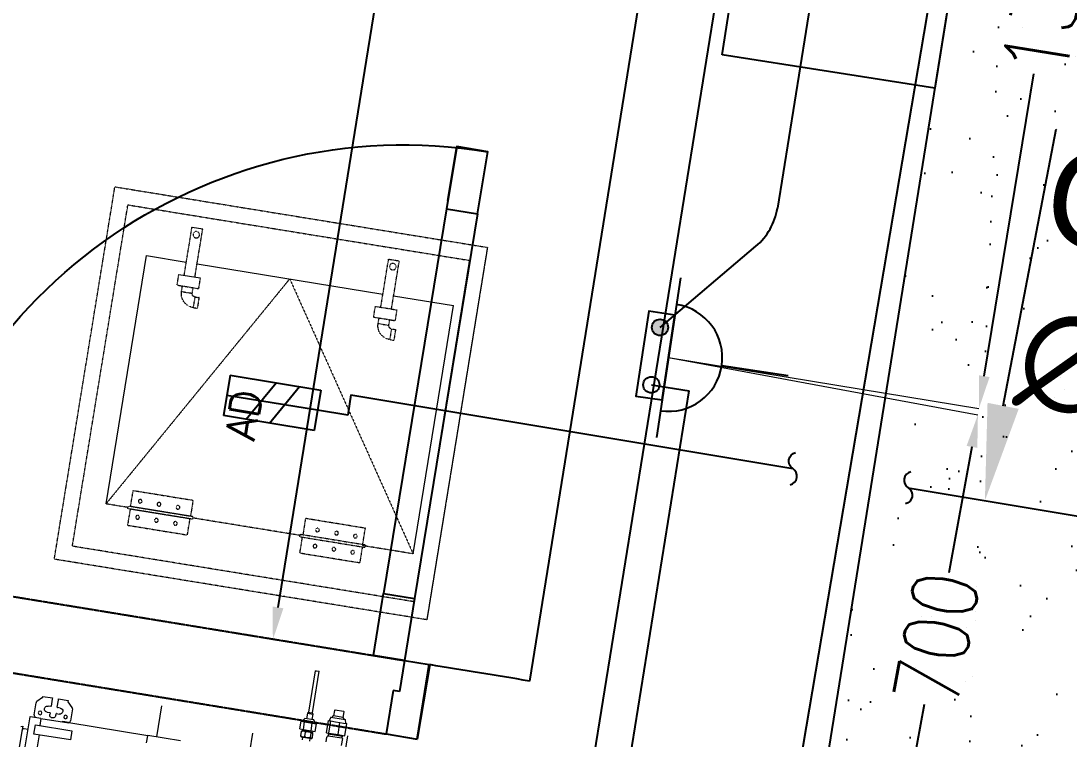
# Model space of a CAD drawing. Extents: x -678889171 to 586587, y -792238163 to 335485.
# Drawn here: x 43037 to 44703, y 44953 to 46095 of the extents above; entities that cross this region are included whole.
import ezdxf
from ezdxf import colors
from ezdxf.entities.mleader import LeaderData, LeaderLine
from ezdxf.math import Vec2, Vec3

# ---------------------------------------------------------------- set-up
doc = ezdxf.new("R2010")
doc.units = 0
doc.header["$MEASUREMENT"] = 0
doc.linetypes.add('HIDDEN', pattern=[0.375, 0.25, -0.125])
doc.linetypes.add('XR-Typ29 7th to11Th$0$XR-A-TYP-7-8-9-10$0$XR-A-TYP-2-3-4-6-7-8-9-10$0$HIDDEN', pattern=[0.375, 0.25, -0.125])
doc.layers.get('0').update_dxf_attribs({"color": 8})
doc.layers.get('Defpoints').update_dxf_attribs({"color": 252})
for name, color, linetype in [('1', 8, 'Continuous'), ('9TH-FURN$0$XR-A-TYP-7-8-9-10$0$XREF_2BR$0$I-FURN', 252, 'Continuous'), ('9TH-FURN$0$XR-A-TYP-7-8-9-10$0$XREF_2BR$0$I-FURN-FLOR', 252, 'Continuous'), ('9TH-FURN$0$XR-A-TYP-7-8-9-10$0$XREF_2BR$0$I-FURN-PATT', 252, 'Continuous'), ('E-CUT-LINE', 1, 'Continuous'), ('E-POW-BLOCK', 4, 'Continuous'), ('E-SWIT-AIR', 6, 'Continuous'), ('E-TEXT', 3, 'Continuous'), ('power ex -wire', 6, 'Continuous'), ('XR-A-9TH-FLOOR$0$A-WALL', 252, 'Continuous'), ('XR-Typ29 7th to11Th$0$A-WALL', 252, 'Continuous'), ('XR-Typ29 7th to11Th$0$XR-A-TYP-7-8-9-10$0$A-WALL', 252, 'Continuous'), ('XR-Typ29 7th to11Th$0$XR-A-TYP-7-8-9-10$0$XR-A-TYP-2-3-4-6-7-8-9-10$0$A-DOOR', 252, 'Continuous'), ('XR-Typ29 7th to11Th$0$XR-A-TYP-7-8-9-10$0$XR-A-TYP-2-3-4-6-7-8-9-10$0$A-FLOR-OVHD', 252, 'XR-Typ29 7th to11Th$0$XR-A-TYP-7-8-9-10$0$XR-A-TYP-2-3-4-6-7-8-9-10$0$HIDDEN')]:
    doc.layers.add(name, color=color, linetype=linetype)
for name, color, linetype, lineweight in [('14- SAD FLEX', 30, 'Continuous', 0), ('2-MH TEXT', 2, 'Continuous', 0), ('Air Outlets', 8, 'Continuous', 0), ('LATS_EQ_IDU', 7, 'Continuous', 0)]:
    doc.layers.add(name, color=color, linetype=linetype, lineweight=lineweight)
doc.styles.add('ROMANS', font='romans.shx')
doc.styles.get("Standard").update_dxf_attribs({"font": 'arial.ttf'})
doc.styles.add('Work$0$E-M.MODUL', font='romans.shx', dxfattribs={"width": 0.8})
doc.dimstyles.new('Work$0$S-DIM', dxfattribs={"dimscale": 500, "dimtxt": 0.2065, "dimasz": 0.104, "dimexe": 0, "dimexo": 0, "dimgap": 0, "dimtad": 0, "dimdec": 0, "dimzin": 0, "dimdsep": 46, "dimtxsty": 'Work$0$E-M.MODUL', "dimcen": 0.25, "dimclrd": 5, "dimclre": 5, "dimclrt": 1, "dimadec": 0, "dimazin": 0, "dimtfac": 1, "dimtdec": 0, "dimtofl": 0, "dimtmove": 0, "dimatfit": 3, "dimfxl": 1, "dimtolj": 1, "dimtzin": 0, "dimlwe": 13, "dimarcsym": 0})

# ---------------------------------------------------------------- blocks, each defined once
blk = doc.blocks.new('SO1')
at = {"layer": 'E-POW-BLOCK'}
h = blk.add_hatch(color=3, dxfattribs=at)
h.dxf.hatch_style = 1
edge = h.paths.add_edge_path()
edge.add_arc((-0.1064295025979398, -0.04814632734824666), 0.03025259035537483, 0, 360)
at = {"layer": 'E-POW-BLOCK', "color": 3}
for p, q in [((1.42e-14, 0.2000001000000597), (0, 0.4500002250000599)), ((-0.3000001499999971, 7.11e-14), (0.3000001499999971, 1.42e-14))]:
    blk.add_line(p, q, dxfattribs=at)
blk.add_lwpolyline([(0.1593095883453804, 4.265338082731773e-14), (-0.1593095883453804, 4.265338082731773e-14), (-0.1593095883453804, -0.09876317676643645), (0.1593095883453804, -0.09876317676643645)], close=True, dxfattribs=at)
for centre in [(-0.1064295025979398, -0.04814632734824666), (0.1096454942411166, -0.04814632734824666)]:
    blk.add_circle(centre, 0.03025259035537483, dxfattribs=at)
blk.add_arc((0, 1.42e-14), 0.2000001000000001, 0, 179.9999999999979, dxfattribs=at)
blk = doc.blocks.new('*U2788')
at = {"layer": '14- SAD FLEX', "color": 0, "linetype": 'HIDDEN', "ltscale": 0.1}
for p, q in [((0, 0), (0, 600.0841646477638)), ((0, 600.0841646477638), (600.0833275471232, 600.0841646477638)), ((600.0833275471232, 600.0841646477638), (600.0833275471232, 0)), ((25.00347202917328, 25.00350676415837), (25.00347202917328, 575.0806578837801)), ((25.00347202917328, 575.0806578837801), (575.0798555178917, 575.0806578837801)), ((575.0798555178917, 575.0806578837801), (575.0798555178917, 25.00350676415837)), ((100.0188423113432, 497.9218231859413), (100.0188423113432, 533.0120474935538)), ((100.0188423113432, 533.0120474935538), (500.0396741981094, 302.1586737747857)), ((97.98124891385669, 493.8466304255562), (72.03182511980413, 493.8466304255562)), ((72.03182511980413, 493.8466304255562), (72.03182511980413, 397.3981338289013)), ((97.98124881769763, 393.322941068458), (97.98124901007395, 497.9218231859413)), ((102.0564357088879, 497.9218231859413), (97.98124901007395, 497.9218231859413)), ((97.98124891385669, 397.3981338289013), (97.98124891385669, 493.8466308104835)), ((102.0564357088879, 393.322941068458), (102.0564357088879, 497.9218231859413)), ((102.0564357088879, 397.3981338289013), (102.0564356126124, 493.8466308104835)), ((102.0564356126124, 493.8466296558181), (128.0058595028822, 493.8466304255562)), ((128.0058595028822, 493.8466304255562), (128.0058595028822, 397.3981338289013)), ((452.7255636615446, 468.7580280478433), (461.6640898614423, 468.7580280478433)), ((452.7255636615446, 468.758027662916), (452.7255635653273, 451.4878382303432)), ((461.6640898614423, 477.3929597700044), (461.6640898614423, 442.9290411033871)), ((461.6640898614423, 477.3929597700044), (478.9342539886711, 477.3929597700044)), ((478.9342539886711, 468.7580280478433), (556.4645261222031, 468.7580280478433)), ((452.7255635653273, 451.4878382303432), (461.6640898614423, 451.4878393849212)), ((478.9342539886711, 451.4878393849212), (556.4645261222031, 451.4878397698485)), ((430.4547047051601, 446.4871369545435), (430.4547047051601, 439.8211787930195)), ((447.7248693133588, 446.4871369545435), (430.4547047051601, 446.4871369545435)), ((447.7248693133588, 439.8211787930195), (430.4547047051601, 439.8211787930195)), ((447.7248693133588, 446.4871369545435), (447.7248693133588, 439.8211787930195)), ((478.9342539886711, 442.9290411033871), (461.6640898614423, 442.9290411033871)), ((72.03182511980413, 397.3981338289013), (97.98124891385669, 397.3981338289013)), ((102.0564356260584, 393.322941068458), (97.98124881769763, 393.322941068458)), ((100.0188423113723, 220.3619035364391), (100.0188423113432, 393.322941068458)), ((128.0058595028822, 397.3981338289013), (102.0564358049887, 397.3981334439741)), ((500.0396741981094, 302.1586737747857), (99.9999999999709, 38.3633893840306)), ((97.98124881769763, 220.3619035369775), (97.98124901007395, 115.763021034596)), ((102.0564357088879, 220.3619035369775), (102.0564357088879, 115.763021034596)), ((72.03182511980413, 119.8382137950393), (72.03182511980413, 216.2867103916942)), ((72.03182511980413, 216.2867103916942), (97.98124891385669, 216.2867103916942)), ((128.0058595028822, 216.2867103916942), (102.0564358049887, 216.2867103916942)), ((128.0058595028822, 119.8382137950393), (128.0058595028822, 216.2867103916942)), ((452.6626988956414, 152.1025174213428), (461.5999838921416, 152.1025174213428)), ((452.6626988956414, 152.1025170364737), (452.6626987994241, 134.8347261266172)), ((461.5999838921416, 160.7362504821358), (461.5999838921416, 126.2771174738446)), ((461.5999838921416, 160.7362504821358), (478.8677498850448, 160.7362504821358)), ((478.8677498850448, 160.7362504821358), (478.8677498850448, 126.2771174738446)), ((478.8677498850448, 152.1025174213428), (556.387256168091, 152.1025174213428)), ((556.387256168091, 152.1025178062118), (556.3872560718737, 134.8347272810788)), ((452.6626987994241, 134.8347261266172), (461.5999838921416, 134.8347268962098)), ((478.8677498850448, 134.8347268962098), (556.387256168091, 134.8347272810788)), ((97.98124910640763, 119.8382134101994), (72.03182511980413, 119.8382137950393)), ((100.0049543550995, 38.3633893840306), (100.0000006955233, 119.8382133802515)), ((102.0564356126124, 119.8382137950393), (128.0058595028822, 119.8382137950393)), ((430.3949324698478, 129.834718863116), (430.3949324698478, 123.1696863363468)), ((447.6626989437209, 129.834718863116), (430.3949324698478, 129.834718863116)), ((447.6626989437209, 123.1696863363468), (430.3949324698478, 123.1696863363468)), ((447.6626989437209, 129.834718863116), (447.6626989437209, 123.1696863363468)), ((478.8677498850448, 126.2771174738446), (461.5999838921416, 126.2771174738446)), ((574.9999999518623, 25.00003477823338), (25.00000004805042, 25.00003477821883)), ((575.0798555178917, 25.00350676415837), (25.00347202917328, 25.00350676415837)), ((600, 0), (0, 0)), ((600.0833275471232, 0), (0, 0))]:
    blk.add_line(p, q, dxfattribs=at)
at = {"layer": '14- SAD FLEX', "color": 0}
for p, q in [((100.0188423113432, 533.0120474935538), (500.0743940094253, 533.0120478784811)), ((500.0743940094253, 533.0120478784811), (500.0647303540609, 468.7580280478287)), ((478.9342539886711, 477.3929597700044), (478.9342539886711, 442.9290411033871)), ((556.4645261222031, 468.758028432625), (556.4645260259858, 451.4878397698485)), ((500.0621329577989, 451.4878394897823), (500.0171061007131, 152.1025174213719)), ((97.98124881769763, 220.3619035359297), (102.0564357088879, 220.3619035369775)), ((500.0145090651349, 134.8347270012455), (499.9999999999709, 38.36338899919065)), ((102.0564356126124, 115.763021034596), (97.98124891385669, 115.763021034596)), ((99.9999999999709, 38.3633893840306), (499.9999999999709, 38.36338899919065))]:
    blk.add_line(p, q, dxfattribs=at)
at = {"layer": '14- SAD FLEX', "color": 0, "linetype": 'HIDDEN', "ltscale": 0.1, "extrusion": (-1.42399754853411e-13, -1.034918396585503e-17, -1)}
for centre in [(87.04413031798322, 480.1361383043259), (87.04413031798322, 449.8769432400732), (87.04413031798322, 419.2365421492577), (87.04413031798322, 163.8079009805224), (87.04413031798322, 133.5487059163279)]:
    blk.add_ellipse(centre, major_axis=(-0.06903214442768882, 2.914282286183419), ratio=0.9999986121527408, start_param=-1.547113260106945, end_param=4.736072047072639, dxfattribs=at)
at = {"layer": '14- SAD FLEX', "color": 0, "extrusion": (-1.423996162431592e-13, -1.159286019481091e-17, -0.9999999999999999)}
for centre in [(112.9935543045867, 480.1361383043259), (112.9935543045867, 449.8769432400732)]:
    blk.add_ellipse(centre, major_axis=(-0.09644531499280751, 2.913503903163032), ratio=0.9999986437471204, start_param=-1.537705593972815, end_param=4.745479713206769, dxfattribs=at)
at = {"layer": '14- SAD FLEX', "color": 0, "linetype": 'HIDDEN', "ltscale": 0.1, "extrusion": (-1.424000002475513e-13, -7.243162160348683e-19, -1)}
blk.add_ellipse((452.7255636615446, 446.4871369545435), major_axis=(0.007611438425366701, 22.2708894077617), ratio=0.9999985958797056, start_param=4.712047214624809, end_param=6.282843540459943, dxfattribs=at)
at = {"layer": '14- SAD FLEX', "color": 0, "linetype": 'HIDDEN', "ltscale": 0.1, "extrusion": (-1.423999764817295e-13, -2.73921528487805e-18, -1)}
blk.add_ellipse((452.7255636615446, 446.4871369545435), major_axis=(-0.04293327599886879, 5.000516972191451), ratio=0.9999986144440955, start_param=-1.562210782169351, end_param=0.008585568415928169, dxfattribs=at)
at = {"layer": '14- SAD FLEX', "color": 0, "linetype": 'HIDDEN', "ltscale": 0.1, "extrusion": (-1.423997549143763e-13, 4.416304190340832e-18, -1)}
blk.add_ellipse((545.7596911294386, 460.1229339088459), major_axis=(0.2859749141306694, 5.153106055716046), ratio=0.9999985931171109, start_param=4.656950285228202, end_param=10.94013559240779, dxfattribs=at)
at = {"layer": '14- SAD FLEX', "color": 0, "linetype": 'HIDDEN', "ltscale": 0.1, "extrusion": (-1.423996162431592e-13, -1.159286019481091e-17, -0.9999999999999999)}
for centre in [(112.9935543045867, 419.2365421492577), (112.9935543045867, 194.4483020713087), (112.9935543045867, 163.8079009805224), (112.9935543045867, 133.5487059163279)]:
    blk.add_ellipse(centre, major_axis=(-0.09644531499280751, 2.913503903163032), ratio=0.9999986437471204, start_param=-1.537705593972815, end_param=4.745479713206769, dxfattribs=at)
at = {"layer": '14- SAD FLEX', "color": 0, "extrusion": (-1.42399754853411e-13, -1.034918396585503e-17, -1)}
blk.add_ellipse((87.04413031798322, 194.4483020713087), major_axis=(-0.06903214442768882, 2.914282286183419), ratio=0.9999986121527408, start_param=-1.547113260106945, end_param=4.736072047072639, dxfattribs=at)
at = {"layer": '14- SAD FLEX', "color": 0, "linetype": 'HIDDEN', "ltscale": 0.1, "extrusion": (-1.424000002498914e-13, -7.311757154057209e-19, -1)}
blk.add_ellipse((452.6626988956414, 129.834718863116), major_axis=(0.0076103815013283, 22.26779687294046), ratio=0.9999985958797054, start_param=4.712047214624809, end_param=6.282843540459943, dxfattribs=at)
at = {"layer": '14- SAD FLEX', "color": 0, "linetype": 'HIDDEN', "ltscale": 0.1, "extrusion": (-1.423998594137635e-13, 7.735024328836069e-18, -1)}
blk.add_ellipse((452.6626988956414, 129.834718863116), major_axis=(0.09086152784630352, 4.999181617208096), ratio=0.9999985367180428, start_param=4.694215727483949, end_param=6.265012001105252, dxfattribs=at)
at = {"layer": '14- SAD FLEX', "color": 0, "linetype": 'HIDDEN', "ltscale": 0.1, "extrusion": (-1.423998156000341e-13, 3.322782993294559e-18, -1)}
blk.add_ellipse((545.6839076482865, 143.4686223511671), major_axis=(0.2859352036654175, 5.15239049561321), ratio=0.999998593117111, start_param=4.656950285228202, end_param=10.94013559240779, dxfattribs=at)
at = {"layer": '2-MH TEXT', "color": 0, "ltscale": 0.02, "style": 'ROMANS'}
blk.add_text('AD', height=47.40125465813107, dxfattribs=at).set_placement((235.4073977292865, 316.0083215827908))
blk = doc.blocks.new('TT')
at = {"layer": 'LATS_EQ_IDU', "color": 251, "true_color": 0x636466, "extrusion": (3.081072048828751e-08, 1.594326879405726e-06, 0.9999999999987287)}
for p, q in [((648448615.5977755, 819104922.3430548, -0.001638918662282311), (648448614.3023251, 819104855.3088709, -0.001532004347361501)), ((648448615.5977755, 819104922.3430548, -0.001638918662282311), (648448617.5156034, 819104922.3059921, -0.001638918661447617)), ((648448617.5156034, 819104922.3059921, -0.001638918661447617), (648448621.8196138, 819104922.2228161, -0.001638918661902905)), ((648448620.5241632, 819104855.1886326, -0.001532004347552377), (648448621.8196138, 819104922.2228161, -0.001638918661902905)), ((648448654.8324169, 819104864.1831895, -0.001547401673399279), (648448654.660107, 819104855.2668544, -0.001533180811340937)), ((648448655.7312942, 819104865.0479832, -0.00154880813244321), (648448654.8324169, 819104864.1831895, -0.001547401673399279)), ((648448655.7312942, 819104865.0479832, -0.00154880813244321), (648448669.3507512, 819104864.7847843, -0.001548808132180269)), ((648448670.2155446, 819104863.8859073, -0.001547401673591307), (648448669.3507512, 819104864.7847843, -0.001548808132180269)), ((648448670.0432345, 819104854.9695722, -0.001533180811305591), (648448670.2155446, 819104863.8859073, -0.001547401673591307)), ((648448609.8598332, 819104844.7940937, -0.001515103478548724), (648448606.3263301, 819104839.4713731, -0.001506508452400579)), ((648448624.5570892, 819104844.5100659, -0.001515103479232692), (648448609.8598332, 819104844.7940937, -0.001515103478548724)), ((648448612.7193027, 819104853.7858733, -0.00152952741717993), (648448612.5445349, 819104844.7423607, -0.001515103717381761)), ((648448614.3023251, 819104855.3088709, -0.001532004347361501), (648448612.7193027, 819104853.7858733, -0.00152952741717993)), ((648448612.7193027, 819104853.7858733, -0.00152952741717993), (648448615.5945348, 819104853.7303087, -0.001529527417217571)), ((648448614.3023251, 819104855.3088709, -0.001532004347361501), (648448616.220153, 819104855.2718086, -0.001532004347324462)), ((648448615.5945348, 819104853.7303087, -0.001529527417217571), (648448622.0471611, 819104853.6056103, -0.001529527416991008)), ((648448616.220153, 819104855.2718086, -0.001532004347324462), (648448620.5241632, 819104855.1886326, -0.001532004347552377)), ((648448622.0471611, 819104853.6056103, -0.001529527416991008), (648448620.5241632, 819104855.1886326, -0.001532004347552377)), ((648448621.8723931, 819104844.5620978, -0.00151510371715556), (648448622.0471611, 819104853.6056103, -0.001529527416991008)), ((648448627.8823053, 819104839.0547992, -0.001506508452593382), (648448624.5570892, 819104844.5100659, -0.001515103479232692)), ((648448647.0519977, 819104827.1356038, -0.001488095991049848), (648448647.4307014, 819104846.731945, -0.001519350632952239)), ((648448647.4307014, 819104846.731945, -0.001519350632952239), (648448649.4072812, 819104846.693747, -0.001519350632762393)), ((648448650.5399009, 819104852.5529569, -0.001528727025379083), (648448648.9565643, 819104846.7024574, -0.001519350632915151)), ((648448649.4072812, 819104846.693747, -0.001519350632762393), (648448651.3838611, 819104846.6555492, -0.001519350632535268)), ((648448650.5399009, 819104852.5529569, -0.001528727025151709), (648448670.6117287, 819104852.1650642, -0.001528727025191512)), ((648448651.0051577, 819104827.0592082, -0.001488095991467812), (648448651.3838611, 819104846.6555492, -0.001519350632535268)), ((648448651.3838611, 819104846.6555492, -0.001519350632535268), (648448658.7605577, 819104846.5129929, -0.001519350632308822)), ((648448652.8124151, 819104853.489223, -0.001530289757064659), (648448652.7934799, 819104852.5094059, -0.001528727024961899)), ((648448654.660107, 819104855.2668544, -0.001533180811340937), (648448652.8124151, 819104853.489223, -0.001530289757064659)), ((648448670.0432345, 819104854.9695722, -0.001533180811305591), (648448654.660107, 819104855.2668544, -0.001533180811340937)), ((648448658.7605577, 819104846.5129929, -0.001519350632308822), (648448666.137254, 819104846.3704368, -0.001519350632272469)), ((648448665.7585504, 819104826.7740955, -0.001488095990824825), (648448666.137254, 819104846.3704368, -0.001519350632272469)), ((648448666.137254, 819104846.3704368, -0.001519350632272469), (648448671.5373707, 819104846.2660782, -0.001519350632955269)), ((648448671.8208661, 819104853.1218803, -0.001530289756876955), (648448670.0432345, 819104854.9695722, -0.001533180811305591)), ((648448670.6117287, 819104852.1650642, -0.001528727025191512), (648448674.0555102, 819104852.0985124, -0.001528727024964572)), ((648448671.5373707, 819104846.2660782, -0.001519350632955269), (648448676.9374872, 819104846.1617197, -0.00151935063253848)), ((648448671.8019308, 819104852.1420637, -0.00152872702553457), (648448671.8208661, 819104853.1218803, -0.001530289756876955)), ((648448675.4116244, 819104846.1912072, -0.001519350632348195), (648448674.0555102, 819104852.0985124, -0.001528727024964572)), ((648448676.5587838, 819104826.5653785, -0.001488095990826183), (648448676.9374872, 819104846.1617197, -0.00151935063253848)), ((648448381.3776985, 819104832.6426884, -0.001488690467422093), (648448380.4116179, 819104782.6520224, -0.001408959239241213)), ((648448604.4405317, 819104827.2555293, -0.001486974301950803), (648448604.6772217, 819104839.5032425, -0.001506508451945624)), ((648448604.4405317, 819104827.2555293, -0.001486974301950803), (648448610.0705733, 819104827.1467276, -0.001486974301686858)), ((648448604.6772217, 819104839.5032425, -0.001506508451945624), (648448607.4922422, 819104839.4488418, -0.001506508453008287)), ((648448607.4922422, 819104839.4488418, -0.001506508453008287), (648448610.3072629, 819104839.3944405, -0.001506508452438359)), ((648448609.0780823, 819104827.1659076, -0.001486974301269265), (648448609.5585232, 819104826.6665314, -0.00148619293544532)), ((648448610.0705733, 819104827.1467276, -0.001486974301686858), (648448610.3072629, 819104839.3944405, -0.001506508452438359)), ((648448610.0705733, 819104827.1467276, -0.001486974301686858), (648448622.4976693, 819104826.906571, -0.001486974301270952)), ((648448610.3072629, 819104839.3944405, -0.001506508452438359), (648448616.5208111, 819104839.2743623, -0.00150650845243914)), ((648448616.5208111, 819104839.2743623, -0.00150650845243914), (648448622.734359, 819104839.154284, -0.001506508452022453)), ((648448622.4976693, 819104826.906571, -0.001486974301270952), (648448622.734359, 819104839.154284, -0.001506508452022453)), ((648448622.734359, 819104839.154284, -0.001506508452022453), (648448626.1328864, 819104839.0886071, -0.001506508452593162)), ((648448626.1328864, 819104839.0886071, -0.001506508452593162), (648448629.5314138, 819104839.0229298, -0.001506508452820963)), ((648448629.294724, 819104826.7752167, -0.001486974301879368), (648448629.5314138, 819104839.0229298, -0.001506508452820963)), ((648448647.0519977, 819104827.1356038, -0.001488095991049848), (648448651.0051577, 819104827.0592082, -0.001488095991467812)), ((648448650.1455684, 819104827.075843, -0.001488096027928484), (648448650.113378, 819104825.410131, -0.001485439346703657)), ((648448651.0051577, 819104827.0592082, -0.001488095991467812), (648448665.7585504, 819104826.7740955, -0.001488095990824825)), ((648448192.2028694, 819104818.7332547, -0.00146068567056422), (648448184.1915576, 819104811.0257132, -0.001448150495537553)), ((648448192.2028694, 819104818.7332547, -0.00146068567056422), (648448192.5024953, 819104819.0215191, -0.00146115449004301)), ((648448192.5024953, 819104819.0215191, -0.00146115449004301), (648448192.5327917, 819104820.5892266, -0.001463654862128305)), ((648448192.5327917, 819104820.5892266, -0.001463654862128305), (648448208.0139011, 819104820.2900507, -0.001463654861902878)), ((648448207.9779239, 819104818.4283984, -0.001460685670756297), (648448207.7563827, 819104806.9645387, -0.001442401705382115)), ((648448208.0139011, 819104820.2900507, -0.001463654861902878), (648448207.9779239, 819104818.4283984, -0.001460685670756297)), ((648448217.554553, 819104806.7751868, -0.001442401705193252), (648448217.7760947, 819104818.2390462, -0.001460685670377341)), ((648448217.7760947, 819104818.2390462, -0.001460685670377341), (648448217.8120714, 819104820.1006988, -0.001463654861676736)), ((648448217.8120714, 819104820.1006988, -0.001463654861676736), (648448233.2931811, 819104819.8015226, -0.001463654861108399)), ((648448233.2931811, 819104819.8015226, -0.001463654861108399), (648448233.2628846, 819104818.2338158, -0.001461154490655695)), ((648448233.2628846, 819104818.2338158, -0.001461154490655695), (648448233.5511492, 819104817.93419, -0.001460685670986885)), ((648448241.2586905, 819104809.9228783, -0.001448150495962194), (648448233.5511492, 819104817.93419, -0.001460685670986885)), ((648448607.3156406, 819104816.9080459, -0.001470565614797647), (648448607.4292518, 819104822.7869481, -0.001479942007034021)), ((648448608.9737122, 819104814.9156373, -0.00146744015059234), (648448621.8968086, 819104814.6658956, -0.001467440150593964)), ((648448609.1630644, 819104824.7138077, -0.00148306747104966), (648448622.0861603, 819104824.4640661, -0.001483067471658847)), ((648448609.5585232, 819104826.6665314, -0.00148619293544532), (648448609.5206529, 819104824.7068974, -0.00148306747120252)), ((648448609.5585232, 819104826.6665314, -0.00148619293544532), (648448624.1577972, 819104826.3843973, -0.001486192935674529)), ((648448610.5315771, 819104814.8855311, -0.001467440150402442), (648448610.4463687, 819104810.4763542, -0.00146040785594002)), ((648448613.9291505, 819104816.7802384, -0.001470565615025852), (648448614.0427614, 819104822.6591408, -0.00147994200741504)), ((648448621.8968086, 819104814.6658956, -0.001467440150593964), (648448624.2881635, 819104814.6196818, -0.001467440150441451)), ((648448622.0861603, 819104824.4640661, -0.001483067471658847), (648448624.4775157, 819104824.4178526, -0.001483067471469053)), ((648448622.4976693, 819104826.906571, -0.001486974301270952), (648448629.294724, 819104826.7752167, -0.001486974301879368)), ((648448622.6450909, 819104810.2406114, -0.001460407856549115), (648448622.7302991, 819104814.6497884, -0.001467440150784163)), ((648448623.2823186, 819104816.5994864, -0.001470565615027028), (648448623.3959293, 819104822.4783887, -0.001479942006998748)), ((648448624.1199267, 819104824.4247631, -0.001483067471469008), (648448624.1577972, 819104826.3843973, -0.001486192935674529)), ((648448624.1577972, 819104826.3843973, -0.001486192935674529), (648448624.6571736, 819104826.8648381, -0.001486974301498597)), ((648448626.0219765, 819104816.5465417, -0.001470565614609905), (648448626.1355876, 819104822.4254441, -0.00147994200745384)), ((648448648.7910333, 819104812.5952886, -0.001464967556424233), (648448648.9425147, 819104820.4338248, -0.00147746941313078)), ((648448673.1848544, 819104824.9642698, -0.001485439346896651), (648448650.113378, 819104825.410131, -0.001485439346703657)), ((648448650.113378, 819104825.410131, -0.001485439346703657), (648448650.5938188, 819104824.9107546, -0.00148465798027215)), ((648448650.5938188, 819104824.9107546, -0.00148465798027215), (648448650.5445876, 819104822.3632306, -0.001480594877299218)), ((648448672.6464493, 819104821.9361072, -0.001480594877301996), (648448650.5445876, 819104822.3632306, -0.001480594877299218)), ((648448665.7585504, 819104826.7740955, -0.001488095990824825), (648448676.5587838, 819104826.5653785, -0.001488095990826183)), ((648448672.9336478, 819104824.4790329, -0.001484657981072614), (648448672.6959058, 819104824.483627, -0.001484657980692396)), ((648448672.884416, 819104821.9315084, -0.001480594877302026), (648448672.9336478, 819104824.4790329, -0.001484657981072614)), ((648448672.9336478, 819104824.4790329, -0.001484657981072614), (648448673.4330239, 819104824.9594733, -0.001485439346136306)), ((648448673.4330239, 819104824.9594733, -0.001485439346136306), (648448673.1848544, 819104824.9642698, -0.001485439346896651)), ((648448673.5868158, 819104821.7360126, -0.001480304834444656), (648448673.3694271, 819104810.3431532, -0.001462134194558326)), ((648448673.4330239, 819104824.9594733, -0.001485439346136306), (648448673.4652139, 819104826.6251856, -0.001488096028386163)), ((648448680.3556138, 819104776.8555382, -0.001408959239696385), (648448681.3216944, 819104826.8462042, -0.001488690467232424)), ((648448182.9125489, 819104789.4092841, -0.001413647434991657), (648448183.2904451, 819104808.9638453, -0.001444835440941602)), ((648448202.6584778, 819104796.7711353, -0.001425993018302516), (648448207.0676546, 819104796.685927, -0.00142599301830307)), ((648448207.2570064, 819104806.4840976, -0.001441620339140579), (648448202.8478297, 819104806.569306, -0.001441620339557492)), ((648448207.5480955, 819104796.1865511, -0.001425211652859313), (648448207.5007577, 819104793.7370086, -0.001421304822792506)), ((648448217.298928, 819104793.5476565, -0.001421304822186176), (648448217.3462659, 819104795.9971992, -0.001425211652670451)), ((648448217.8456417, 819104796.4776404, -0.001425993018874707), (648448222.2548188, 819104796.392432, -0.001425993018457793)), ((648448222.4441711, 819104806.1906023, -0.001441620339369861), (648448218.0349941, 819104806.2758105, -0.001441620338951839)), ((648448242.0794683, 819104807.8277341, -0.00144483544034143), (648448241.701572, 819104788.2731733, -0.001413647435416515)), ((648448530.7618004, 819104779.7464715, -0.001408959239107298), (648448531.3414487, 819104809.7408711, -0.001456797975788453)), ((648448159.9238164, 819103904.1602057, -1.562734349758936e-06), (648448176.9579057, 819104785.6036274, -0.001407396506885506)), ((648448176.9579055, 819104785.6036118, -0.001407396482210558), (648448176.9616927, 819104785.7995908, -0.001407709053495413)), ((648448176.9616927, 819104785.7995908, -0.001407709053495413), (648448177.7455463, 819104785.7844425, -0.001407709053305417)), ((648448177.7455463, 819104785.7844425, -0.001407709053305417), (648448177.9415252, 819104785.7806554, -0.001407709053495536)), ((648448194.4024363, 819104785.4625446, -0.001407709053724979), (648448177.9415097, 819104785.7806554, -0.001407709053570095)), ((648448194.4024363, 819104785.4625446, -0.001407709053724979), (648448194.1790011, 819104773.900703, -0.001389268814684294)), ((648448194.4104584, 819104785.4623892, -0.001407709053154698), (648448239.476158, 819104784.5914849, -0.001407709053503271)), ((648448228.8919963, 819104784.796014, -0.001407709034149626), (648448228.8976772, 819104785.0899711, -0.001408177873017973)), ((648448238.7053155, 819104785.390528, -0.001408959239033305), (648448229.3970534, 819104785.5704122, -0.001408959239032135)), ((648448366.458311, 819104782.1375266, -0.001407709053519234), (648448239.4740208, 819104784.5915262, -0.001407709053313177)), ((648448366.2348759, 819104770.5756851, -0.001389268814896017), (648448366.458311, 819104782.1375266, -0.001407709053519234)), ((648448366.4734591, 819104782.9213803, -0.001408959239049367), (648448366.458311, 819104782.1375266, -0.001407709053519234)), ((648448366.471867, 819104782.9214112, -0.00140895923923946), (648448419.3830289, 819104781.8988911, -0.001408959239056018)), ((648448164.6684362, 819104768.4634787, -0.001379690859780803), (648448167.6179037, 819104768.9249775, -0.001380517515399756)), ((648448167.4664222, 819104761.0864413, -0.001368015658957862), (648448166.705422, 819104721.7078427, -0.001305209853509822)), ((648448167.6179037, 819104768.9249775, -0.001380517515399756), (648448167.4664222, 819104761.0864413, -0.001368015658957862)), ((648448176.3643036, 819104765.0312563, -0.001374579133525171), (648448170.4854013, 819104765.1448673, -0.001374579133334338)), ((648448176.3643036, 819104765.0312563, -0.001374579133525171), (648448176.5602672, 819104765.0274693, -0.001374579133525196)), ((648448187.0362542, 819104759.3359935, -0.001365827833484936), (648448187.320282, 819104774.0332494, -0.001389268814646153)), ((648448187.320282, 819104774.0332494, -0.001389268814646153), (648448246.1093051, 819104772.8971387, -0.001389268815033731)), ((648448246.1093051, 819104772.8971387, -0.001389268815033731), (648448245.8252776, 819104758.1998829, -0.001365827833645141)), ((648448195.3271903, 819104759.167585, -0.001365814785049421), (648448179.3007689, 819103929.8667936, -4.314445664533608e-05)), ((648448245.8252776, 819104758.1998829, -0.001365827833645141), (648448187.0362542, 819104759.3359935, -0.001365827833484936))]:
    blk.add_line(p, q, dxfattribs=at)
at = {"layer": 'LATS_EQ_IDU', "color": 251, "true_color": 0x636466, "extrusion": (-3.081072048828754e-08, -1.594326879405726e-06, -0.9999999999987287)}
for centre in [(-648448191.8236849, 819104794.038899, -1325.89852487261), (-648448232.9760014, 819104793.2436215, -1325.89852487261)]:
    blk.add_circle(centre, 2.94, dxfattribs=at)
at = {"layer": 'LATS_EQ_IDU', "color": 251, "true_color": 0x636466, "extrusion": (3.081072048828751e-08, 1.594326879405726e-06, 0.9999999999987287)}
for centre, radius, start, end in [((648448186.2298962, 819104808.9059675, 1325.89852487261), 2.94, 133.8928879725693, 178.8928872135045), ((648448609.0115827, 819104816.8741992, 1325.89852487261), 1.960000000000001, 235.7560584497499, 268.8928872135045), ((648448609.1251937, 819104822.7531015, 1325.89852487261), 1.960000000000001, 88.89288721350448, 122.1574151331523), ((648448624.3260343, 819104816.578244, 1325.89852487261), 1.960000000000001, 268.8928872135045, 302.1574151331523), ((648448624.4396454, 819104822.4571464, 1325.89852487261), 1.960000000000001, 55.75605844974987, 88.89288721350448), ((648448650.62522, 819104820.4002339, 1325.89852487261), 1.96, 106.4448766851738, 113.8612475384863), ((648448650.62522, 819104820.4002339, 1325.89852487261), 1.96, 88.89288721350448, 95.91763176356051), ((648448672.7280431, 819104819.973092, 1325.89852487261), 1.96, 64.01414482753094, 88.89288721350448), ((648448207.0581871, 819104796.1949464, 1325.89852487261), 0.49, 358.8928872135045, 88.89288721350448), ((648448207.2664741, 819104806.972934, 1325.898524872611), 0.49, 268.8928872135045, 358.8928872135045), ((648448217.8361746, 819104795.9866592, 1325.89852487261), 0.49, 88.89288721350448, 178.8928872135045), ((648448218.0444617, 819104806.7646469, 1325.89852487261), 0.49, 178.8928872135045, 268.8928872135045), ((648448239.1400174, 819104807.8834678, 1325.89852487261), 2.94, 358.8928872135045, 43.89288797264218), ((648448185.8520002, 819104789.3514068, 1325.89852487261), 2.94, 178.8928872135045, 268.8928872135045), ((648448238.7621212, 819104788.3289068, 1325.89852487261), 2.94, 268.8928872135045, 358.8928872135045), ((648448170.4285959, 819104762.204344, 1325.898524872611), 2.94, 88.89288721350448, 178.8928872135045)]:
    blk.add_arc(centre, radius, start, end, dxfattribs=at)
at = {"layer": 'LATS_EQ_IDU', "color": 251, "true_color": 0x636466, "extrusion": (-3.081072048828754e-08, -1.594326879405726e-06, -0.9999999999987287)}
for centre, radius, start, end in [((-648448202.7531539, 819104801.6691486, -1325.898524872611), 4.899999999999998, 271.1071127864955, 91.10711278649552), ((-648448212.399843, 819104793.64126, -1325.898524872611), 4.900000000000001, 181.1071127864955, 1.107112786495519), ((-648448222.3494949, 819104801.2904449, -1325.89852487261), 4.899999999999999, 91.10711278649552, 271.1071127864955), ((-648448229.387586, 819104785.0794313, -1325.89852487261), 0.49, 1.107112786495519, 91.10711278649552)]:
    blk.add_arc(centre, radius, start, end, dxfattribs=at)
at = {"layer": 'LATS_EQ_IDU', "color": 251, "true_color": 0x636466}
for points, knots in [([(648448607.3156406, 819104816.9080459, -0.001470565614797647), (648448607.3064632, 819104816.4331634, -0.001469808214094673), (648448607.3996906, 819104816.033848, -0.001469174447337601), (648448607.6156485, 819104815.5321221, -0.001468381186187641), (648448607.7421073, 819104815.3865376, -0.001468152973134492), (648448607.8936529, 819104815.266065, -0.001467965569437152), (648448607.918457, 819104815.2479731, -0.001467937489312698), (648448607.9433523, 819104815.2313071, -0.001467911685147161)], [0, 0, 0, 0, 0.4556333372594951, 0.4556333372594951, 0.9112666745189901, 0.9112666745189901, 1, 1, 1, 1]), ([(648448613.9291505, 819104816.7802384, -0.001470565615025852), (648448613.9201357, 819104816.3137776, -0.001469821645914504), (648448613.6688716, 819104815.9134064, -0.001469175581819747), (648448613.1175313, 819104815.4278941, -0.001468384529752777), (648448612.8037736, 819104815.2902083, -0.00146815534623211), (648448611.8612555, 819104815.011099, -0.001467681314716986), (648448611.2113785, 819104814.9902877, -0.001467628112025955), (648448609.9386238, 819104815.0162765, -0.001467630331906964), (648448609.3028617, 819104815.0618951, -0.001467683475020137), (648448608.373508, 819104815.3797983, -0.001468161682256711), (648448608.0713897, 819104815.5268592, -0.001468386837113859), (648448607.5381953, 819104816.0370301, -0.001469183788216883), (648448607.3066636, 819104816.4435294, -0.001469824747182748), (648448607.3156406, 819104816.9080459, -0.001470565614797647)], [0, 0, 0, 0, 0.1250000000000001, 0.1250000000000001, 0.2500000000000001, 0.2500000000000001, 0.5000000000000001, 0.5000000000000001, 0.7500000000000001, 0.7500000000000001, 0.8750000000000001, 0.8750000000000001, 1, 1, 1, 1]), ([(648448614.0427614, 819104822.6591408, -0.00147994200741504), (648448614.051776, 819104823.1256009, -0.001480685975121171), (648448613.8161681, 819104823.5353813, -0.001481332039823429), (648448613.2839977, 819104824.0418327, -0.001482123092117636), (648448612.9757936, 819104824.1915383, -0.001482352275981133), (648448612.0447632, 819104824.5068543, -0.00148282630688846), (648448611.3961754, 819104824.5527589, -0.001482879510414263), (648448610.1233668, 819104824.575964, -0.001482877290685749), (648448609.4863166, 819104824.5549424, -0.001482824147646975), (648448608.5453748, 819104824.273183, -0.00148234593953795), (648448608.2378, 819104824.1379043, -0.001482120784755285), (648448607.6852926, 819104823.6487149, -0.001481323833842219), (648448607.4382284, 819104823.2514647, -0.001480682874648919), (648448607.4292518, 819104822.7869481, -0.001479942007034021)], [0, 0, 0, 0, 0.125, 0.125, 0.2500000000000001, 0.2500000000000001, 0.5000000000000001, 0.5000000000000001, 0.7500000000000002, 0.7500000000000002, 0.8750000000000002, 0.8750000000000002, 1, 1, 1, 1]), ([(648448607.4292518, 819104822.7869481, -0.001479942007034021), (648448607.4384286, 819104823.2618307, -0.001480699408154463), (648448607.5470146, 819104823.6572458, -0.001481333174303999), (648448607.7821956, 819104824.1502534, -0.001482126435644109), (648448607.914185, 819104824.2908432, -0.001482354648961944), (648448608.0701901, 819104824.405311, -0.001482541954533507), (648448608.0955927, 819104824.4223812, -0.001482569952309959), (648448608.1210307, 819104824.4380311, -0.001482595687016611)], [0, 0, 0, 0, 0.4557634128856625, 0.4557634128856625, 0.911526825771325, 0.911526825771325, 1, 1, 1, 1]), ([(648448623.2823186, 819104816.5994864, -0.001470565615027028), (648448623.2731414, 819104816.1246037, -0.00146980821409668), (648448622.920968, 819104815.7338961, -0.001469174448174487), (648448622.1412642, 819104815.2514111, -0.001468381185809278), (648448621.6973287, 819104815.1168497, -0.001468152972946152), (648448620.3730366, 819104814.8472904, -0.001467682404754684), (648448619.4675404, 819104814.8312254, -0.001467628892896118), (648448617.6631713, 819104814.8664958, -0.001467629531839311), (648448616.7579267, 819104814.9172949, -0.001467682630813348), (648448615.4388045, 819104815.2427424, -0.001468160857476747), (648448615.0043885, 819104815.395453, -0.001468390943563923), (648448614.2523767, 819104815.9066657, -0.001469182813415381), (648448613.9200481, 819104816.3092269, -0.001469814388387896), (648448613.9291505, 819104816.7802384, -0.001470565615025852)], [0, 0, 0, 0, 0.125, 0.125, 0.25, 0.25, 0.5, 0.5, 0.75, 0.75, 0.875, 0.875, 1, 1, 1, 1]), ([(648448623.3959293, 819104822.4783887, -0.001479942006998748), (648448623.4051067, 819104822.9532709, -0.001480699407548908), (648448623.0682915, 819104823.3572932, -0.001481333173735668), (648448622.3078111, 819104823.8695427, -0.001482126435645935), (648448621.8694065, 819104824.0211558, -0.001482354648889139), (648448620.5565178, 819104824.3416791, -0.001482825217080276), (648448619.6523182, 819104824.3927171, -0.001482878729546176), (648448617.8479335, 819104824.4271864, -0.001482878089804874), (648448616.9414023, 819104824.4114003, -0.001482824991057983), (648448615.6106908, 819104824.1371614, -0.00148234676439425), (648448615.1706992, 819104824.0013491, -0.001482116678951805), (648448614.399498, 819104823.5195732, -0.001481324809443065), (648448614.0518639, 819104823.1301517, -0.00148069323329262), (648448614.0427614, 819104822.6591408, -0.00147994200741504)], [0, 0, 0, 0, 0.125, 0.125, 0.25, 0.25, 0.5, 0.5, 0.75, 0.75, 0.875, 0.875, 1, 1, 1, 1]), ([(648448626.0219765, 819104816.5465417, -0.001470565614609905), (648448626.0127994, 819104816.0716597, -0.001469808215122054), (648448625.9042134, 819104815.6762443, -0.001469174448174862), (648448625.669032, 819104815.1832364, -0.001468381185772443), (648448625.537043, 819104815.0426464, -0.001468152972491887), (648448625.1451099, 819104814.7550688, -0.001467682404602469), (648448624.8794204, 819104814.7266394, -0.00146762889251661), (648448624.3509041, 819104814.737254, -0.001467629532030245), (648448624.0862019, 819104814.7756742, -0.001467682630624175), (648448623.7039113, 819104815.0830175, -0.00146816085766788), (648448623.5786369, 819104815.2297539, -0.001468390943527721), (648448623.3651481, 819104815.7305591, -0.001469182812808965), (648448623.2732159, 819104816.1284751, -0.00146981438876926), (648448623.2823186, 819104816.5994864, -0.001470565615027028)], [0, 0, 0, 0, 0.1249999999999999, 0.1249999999999999, 0.2499999999999999, 0.2499999999999999, 0.4999999999999998, 0.4999999999999998, 0.7499999999999998, 0.7499999999999998, 0.8749999999999998, 0.8749999999999998, 1, 1, 1, 1]), ([(648448626.1355876, 819104822.4254441, -0.00147994200745384), (648448626.1447648, 819104822.9003264, -0.001480699407776626), (648448626.0515374, 819104823.2996415, -0.001481333173698763), (648448625.8355795, 819104823.801368, -0.001482126436481314), (648448625.7091206, 819104823.9469525, -0.001482354649571743), (648448625.3285909, 819104824.249458, -0.00148282521727097), (648448625.0641985, 819104824.2881311, -0.001482878729166668), (648448624.5356663, 819104824.2979444, -0.001482878090033088), (648448624.2696774, 819104824.2697799, -0.001482824991021624), (648448623.8757983, 819104823.9774363, -0.001482346764850036), (648448623.744948, 819104823.83565, -0.001482116679370351), (648448623.5122689, 819104823.3434669, -0.00148132480944421), (648448623.4050318, 819104822.9493997, -0.00148069323352117), (648448623.3959293, 819104822.4783887, -0.001479942006998748)], [0, 0, 0, 0, 0.1250000000000001, 0.1250000000000001, 0.2500000000000001, 0.2500000000000001, 0.5000000000000002, 0.5000000000000002, 0.7500000000000002, 0.7500000000000002, 0.8750000000000001, 0.8750000000000001, 1, 1, 1, 1]), ([(648448649.8505436, 819104822.2017422, -0.001480316028357847), (648448649.6683174, 819104822.1236831, -0.00148018596155434), (648448649.4855222, 819104822.0015099, -0.001479985545802926), (648448649.1382104, 819104821.5010176, -0.001479176896501351), (648448648.9544231, 819104821.0500417, -0.00147845223117356), (648448648.9425147, 819104820.4338248, -0.00147746941313078)], [0, 0, 0, 0, 0.491287708238128, 0.491287708238128, 1, 1, 1, 1])]:
    blk.add_open_spline(points, degree=3, knots=knots, dxfattribs=at)
at = {"layer": 'Air Outlets', "color": 251, "true_color": 0x636466, "extrusion": (-7.581887985589688e-07, 1.60960007437934e-06, 0.9999999999984172), "rotation": 88.89288421532657}
blk.add_blockref('*U2788', (648448779.7132726, 819105027.5832077, 826.7835722195475), dxfattribs=at)
blk = doc.blocks.new('*D3081')
at = {"layer": '1', "color": 5, "lineweight": 13, "transparency": 16777216}
for p, q in [((44251.14986147756, 47561.47678267027), (43843.24160165542, 47627.25181974274)), ((43845.39977725553, 45045.19069384089), (43437.49151743339, 45110.96573091337))]:
    blk.add_line(p, q, dxfattribs=at)
at = {"layer": '1', "color": 5, "lineweight": -2, "transparency": 16777216}
for p, q in [((43834.96355322345, 47575.91495273512), (43663.53448227133, 46512.78618645322)), ((43445.76956586537, 45162.30259792099), (43617.19863681748, 46225.43136420289))]:
    blk.add_line(p, q, dxfattribs=at)
at = {"layer": '1', "color": 5, "transparency": 16777216}
for points in [[(43826.40740872217, 47577.29462747378), (43843.51969772471, 47574.53527799645), (43843.24160165542, 47627.25181974274)], [(43437.2134213641, 45163.68227265964), (43454.32571036663, 45160.92292318232), (43437.49151743339, 45110.96573091337)]]:
    blk.add_solid(points, dxfattribs=at)
at = {"layer": 'Defpoints', "color": 0, "transparency": 16777216}
for p in [(44251.14986147756, 47561.47678267027), (43437.49151743339, 45110.96573091337), (43845.39977725553, 45045.19069384089)]:
    blk.add_point(p, dxfattribs=at)
at = {"layer": '1', "color": 1, "transparency": 16777216, "insert": (43640.36655954441, 46369.10877532805), "char_height": 103.25, "attachment_point": 5, "rotation": 80.83992795365727, "style": 'Work$0$E-M.MODUL'}
blk.add_mtext('\\A1;2550', dxfattribs=at)
blk = doc.blocks.new('*D3085')
at = {"layer": '1', "color": 5, "lineweight": 13, "transparency": 16777216}
for p, q in [((44285.89321534795, 46899.07530999276), (44779.42424991043, 46818.28513032249)), ((44066.62088729604, 45559.58455312041), (44560.15192185852, 45478.79437345014))]:
    blk.add_line(p, q, dxfattribs=at)
at = {"layer": '1', "color": 5, "lineweight": -2, "transparency": 16777216}
for p, q in [((44771.02375006835, 46766.96815844764), (44692.34558193477, 46286.33897956818)), ((44568.5524217006, 45530.11134532499), (44647.23058983417, 46010.74052420445))]:
    blk.add_line(p, q, dxfattribs=at)
at = {"layer": '1', "color": 5, "transparency": 16777216}
for points in [[(44762.47092142254, 46768.36824175466), (44779.57657871416, 46765.56807514063), (44779.42424991043, 46818.28513032249)], [(44559.99959305479, 45531.511428632), (44577.1052503464, 45528.71126201798), (44560.15192185852, 45478.79437345014)]]:
    blk.add_solid(points, dxfattribs=at)
at = {"layer": 'Defpoints', "color": 0, "transparency": 16777216}
for p in [(44285.89321534795, 46899.07530999276, 4.821771064020543e-05), (44779.42424991043, 46818.28513032249), (44066.62088729604, 45559.58455312041, 5.343568716396022e-06)]:
    blk.add_point(p, dxfattribs=at)
at = {"layer": '1', "color": 1, "transparency": 16777216, "insert": (44669.78808588447, 46148.53975188631), "char_height": 103.25, "attachment_point": 5, "rotation": 80.70323660839485, "style": 'Work$0$E-M.MODUL'}
blk.add_mtext('\\A1;1350', dxfattribs=at)
blk = doc.blocks.new('*D3086')
at = {"layer": '1', "color": 5, "lineweight": 13, "transparency": 16777216}
for p, q in [((44066.62088729604, 45559.5845531204), (44558.52850437832, 45468.71399676416)), ((43935.05372499433, 44847.37487939077), (44426.96134207661, 44756.50432303453))]:
    blk.add_line(p, q, dxfattribs=at)
at = {"layer": '1', "color": 5, "lineweight": -2, "transparency": 16777216}
for p, q in [((44549.08232137053, 45417.57917862052), (44512.03693544724, 45217.04219233886)), ((44436.4075250844, 44807.63914117817), (44473.4529110077, 45008.17612745984))]:
    blk.add_line(p, q, dxfattribs=at)
at = {"layer": '1', "color": 5, "transparency": 16777216}
for points in [[(44540.55985167992, 45419.15354245515), (44557.60479106113, 45416.00481478588), (44558.52850437832, 45468.71399676416)], [(44427.8850553938, 44809.2135050128), (44444.92999477501, 44806.06477734353), (44426.96134207661, 44756.50432303453)]]:
    blk.add_solid(points, dxfattribs=at)
at = {"layer": 'Defpoints', "color": 0, "transparency": 16777216}
for p in [(44066.62088729604, 45559.5845531204, 5.343568716396022e-06), (43935.05372499433, 44847.37487939077), (44426.96134207661, 44756.50432303453)]:
    blk.add_point(p, dxfattribs=at)
at = {"layer": '1', "color": 1, "transparency": 16777216, "insert": (44492.74492322747, 45112.60915989934), "char_height": 103.25, "attachment_point": 5, "rotation": 79.53368843852559, "style": 'Work$0$E-M.MODUL'}
blk.add_mtext('\\A1;700', dxfattribs=at)
blk = doc.blocks.new('1PH ISOLATOR')
at = {"color": 4}
blk.add_line((824.3083446043295, 1142.350314505508), (819.3079446043294, 1142.350314505508), dxfattribs=at)
at = {"layer": 'E-SWIT-AIR'}
for p, q in [((824.3083446043295, 1143.461514505508), (819.3079446043294, 1143.461514505508)), ((819.3079446043294, 1141.239114505508), (819.3079446043294, 1143.461514505508)), ((824.3083446043295, 1141.239114505508), (824.3083446043295, 1143.461514505508)), ((825.9751446043294, 1142.350314505508), (824.3083446043295, 1142.350314505508)), ((825.9751446043294, 1141.239114505508), (825.9751446043294, 1142.350314505508)), ((819.3079446043294, 1141.239114505508), (824.3083446043295, 1141.239114505508))]:
    blk.add_line(p, q, dxfattribs=at)
at = {"layer": 'E-SWIT-AIR', "color": 3}
for p, q in [((820.5634367605178, 1143.461514505508), (821.8465399987647, 1141.239114505508)), ((821.8465399987647, 1143.461514505508), (823.1296432370118, 1141.239114505508))]:
    blk.add_line(p, q, dxfattribs=at)
blk = doc.blocks.new('CW_0.000')
blk.add_lwpolyline([(0, -25.98557292037257, 0.66), (0, 0, -0.66), (0, 25.98557292037257, 0.97)], format="xyb")
blk = doc.blocks.new('*U1233')
for p, q in [((39.99999999940474, 819.9999999994195), (39.99999999983174, 199.9999999996446)), ((89.99999999938655, 819.9999999994545), (89.99999999981355, 199.9999999996797)), ((0, -20.00000000028126), (-7.980816008057445e-11, 99.99999999965051)), ((39.99999999990655, 99.99999999967868), (-7.980816008057445e-11, 99.99999999965051)), ((39.99999999990655, 99.99999999967868), (39.99999999994168, 49.99999999969455)), ((859.9999999996064, 100.0000000002552), (859.9999999996415, 50.00000000027116)), ((859.9999999996064, 100.0000000002552), (899.9999999995928, 100.0000000002834)), ((899.9999999996726, -19.99999999964842), (899.9999999995928, 100.0000000002834)), ((39.99999999994168, 49.99999999969455), (49.99999999994168, 49.9999999997016)), ((49.99999999994168, 49.9999999997016), (49.99999999999091, -20.00000000024611)), ((859.9999999996415, 50.00000000027116), (849.9999999996461, 50.00000000026412)), ((849.9999999996461, 50.00000000026412), (849.9999999996862, -19.99999999968357)), ((49.99999999999091, -20.00000000024611), (0, -20.00000000028126)), ((849.9999999996862, -19.99999999968357), (899.9999999996726, -19.99999999964842))]:
    blk.add_line(p, q)
for points in [[(89.99999999937745, 819.9999999994545), (39.99999999939564, 819.9999999994195), (39.99999999932538, 919.9999999993831), (89.99999999930719, 919.9999999994182), (89.99999999936836, 832.9999999994473), (89.99999999930719, 919.9999999994182)], [(89.99999999981355, 199.9999999996797), (39.99999999983174, 199.9999999996446), (39.999999999902, 99.99999999967868), (89.99999999988381, 99.99999999971381), (89.99999999982265, 186.9999999996824)]]:
    blk.add_lwpolyline(points, close=True)
blk.add_arc((39.999999999902, 99.99999999967868), 819.9999999997044, 3.990389463357689e-11, 90.00000000003908)
at = {"layer": 'XR-Typ29 7th to11Th$0$XR-A-TYP-7-8-9-10$0$XR-A-TYP-2-3-4-6-7-8-9-10$0$A-FLOR-OVHD'}
for p, q in [((859.9999999996064, 100.0000000002552), (39.999999999902, 99.99999999967868)), ((849.9999999996953, -19.99999999968357), (49.99999999999091, -20.00000000024611))]:
    blk.add_line(p, q, dxfattribs=at)
blk = doc.blocks.new('XR-Typ29 7th to11Th')
at = {"layer": 'XR-Typ29 7th to11Th$0$A-WALL'}
for p, q in [((47450.17079999398, 35757.41928032558), (46735.48682326108, 31325.2591440934)), ((47312.70802449636, 35658.73560736422), (46645.8344263047, 31523.07470823161))]:
    blk.add_line(p, q, dxfattribs=at)
at = {"layer": 'XR-Typ29 7th to11Th$0$XR-A-TYP-7-8-9-10$0$A-WALL'}
blk.add_line((46487.24835804341, 31549.13386829407), (46467.42799363461, 31430.78143963719), dxfattribs=at)
blk.add_arc((-81757.56744460246, -749395.2777945439), 791404.3889742277, 80.66262535764369, 80.67426058268164, dxfattribs=at)
at = {"layer": 'XR-Typ29 7th to11Th$0$XR-A-TYP-7-8-9-10$0$XR-A-TYP-2-3-4-6-7-8-9-10$0$A-DOOR', "extrusion": (-4.771933023906116e-08, 7.970566871507107e-09, -0.9999999999999989), "zscale": -1, "rotation": 9.293081710383783}
blk.add_blockref('*U1233', (-46470.44919057492, 31450.55367687063, -0.001966863993467757), dxfattribs=at)

msp = doc.modelspace()

# ---------------------------------------------------------------- hatches: boundary and pattern name
at = {"layer": '9TH-FURN$0$XR-A-TYP-7-8-9-10$0$XREF_2BR$0$I-FURN-PATT', "extrusion": (-1.479266683450625e-08, 2.537663013501548e-09, 1)}
h = msp.add_hatch(dxfattribs=at)
h.set_pattern_fill('AR-SAND', color=256, scale=3.000000000000009, angle=80.20814968915144)
h.set_pattern_definition([(117.7081496891512, (49232.22933720527, 15305.92412912748), (-145.5014028825956, 20.24008841672222), [0, -115.8240000000005, 0, -129.5400000000005, 0, -123.8250000000005]), (87.70814968915136, (49232.22933720527, 15305.92412912748), (-188.9797013975148, 169.4653919820407), [0, -62.48400000000032, 0, -104.3940000000005, 0, -40.00500000000022]), (47.70814968915144, (49216.28941879739, 15213.56352022335), (39.93218933137917, 233.9141078054153), [0, -38.10000000000012, 0, -137.1600000000005, 0, -179.0700000000006]), (37.70814968915146, (49216.28941879739, 15213.56352022335), (-26.94725205297387, 237.1039437504026), [0, -19.05000000000002, 0, -89.9160000000001, 0, -102.8700000000003])])
h.paths.add_polyline_path([(44308.26892494313, 44856.17090429238), (44993.48530521973, 49128.19782218857), (46967.30788286117, 48787.54858640946), (46231.42889503356, 44523.64775227369)])

# ---------------------------------------------------------------- linework, layer by layer
at = {"layer": '9TH-FURN$0$XR-A-TYP-7-8-9-10$0$XREF_2BR$0$I-FURN', "extrusion": (-1.590815156834061e-08, -4.559735192639723e-09, 1), "elevation": -0.0008756282784531882}
msp.add_lwpolyline([(44152.06181728478, 46041.42577804219), (44475.68354500142, 48114.68941614745), (44822.24575733325, 48060.59351640042), (44489.83365847923, 45988.14826404733)], close=True, dxfattribs=at)
at = {"layer": '9TH-FURN$0$XR-A-TYP-7-8-9-10$0$XREF_2BR$0$I-FURN-FLOR', "extrusion": (-1.479266683450624e-08, 2.537663013501546e-09, 1), "elevation": -0.0005242293906116777}
msp.add_lwpolyline([(46231.42889503379, 44523.64775227383), (46967.3078828613, 48787.54858640955), (44993.48530521975, 49128.19782218867), (44308.19217680384, 44855.6924129324)], close=True, dxfattribs=at)

# ---------------------------------------------------------------- next in the draw order: block references
at = {"layer": 'XR-A-9TH-FLOOR$0$A-WALL'}
msp.add_blockref('XR-Typ29 7th to11Th', (-2800.434649049275, 13522.11598560929), dxfattribs=at)

# ---------------------------------------------------------------- next in the draw order: linework, layer by layer
at = {"color": 240, "true_color": 0xed1f24}
for p, q in [((45029.96684849536, 49363.92141562764, 5.327278467784358e-05), (43793.02540182878, 42067.97479135739, 4.065433730862775e-05)), ((43561.72891774113, 45500.18541212309, 0.001952673096010271), (44264.37196860893, 45383.00112868789, 0.001942715765597313)), ((44447.47925022882, 45352.46315416173, 0.001940120906512241), (46029.66985635794, 45088.59108966447, 0.001917699287708713))]:
    msp.add_line(p, q, dxfattribs=at)
at = {"layer": '1', "color": 4}
for p, q in [((44384.97737541806, 46697.65121800824), (44239.62132278213, 45797.11230367482)), ((44053.05331549267, 45607.64783825255, 8.457789608862579e-06), (44205.51456801675, 45736.72644747406, 1.320823303853011e-06)), ((43552.31861995457, 42112.4878442043, -2.781507339835816e-05), (44099.61331979014, 45506.57226532268, -0.0001175253643044272))]:
    msp.add_line(p, q, dxfattribs=at)
at = {"layer": '1', "color": 2}
msp.add_line((44039.27548832557, 45516.3017155257, 7.343725132560908e-06), (44099.61331979014, 45506.57226532268, -0.0001175253643045421), dxfattribs=at)
at = {"layer": '1', "color": 4, "extrusion": (5.42212804849763e-08, -8.751860885406792e-09, 0.9999999999999986)}
msp.add_arc((44140.89906982879, 45813.04706981123, 0.0019979189604568), 100, 310.252327375135, 350.8309658064732, dxfattribs=at)

# ---------------------------------------------------------------- next in the draw order: block references
at = {"layer": 'E-CUT-LINE'}
for p, rotation in [((44264.37196860893, 45383.00112868789, 0.001942715765597313), 350.5315601789973), ((44447.47925022882, 45352.46315416173, 0.001940120906512241), 170.5315601789943)]:
    msp.add_blockref('CW_0.000', p, dxfattribs=dict(at, rotation=rotation))
at = {"layer": 'E-POW-BLOCK', "extrusion": (1.214409695180406e-07, -3.051314146808553e-08, 0.9999999999999923), "xscale": 427.5336916951262, "yscale": 427.5336916951262, "zscale": 427.5336916951262, "rotation": 261.4226749179369}
msp.add_blockref('SO1', (44066.62088729569, 45559.58455312056, 0.003966670683956991), dxfattribs=at)
at = {"layer": 'E-POW-BLOCK', "extrusion": (-7.873488319061134e-07, 7.635938803962013e-08, 0.9999999999996873), "xscale": -29.22083416218891, "yscale": 29.22083416218892, "zscale": 29.22083416218892, "rotation": 170.7528131711643}
msp.add_blockref('1PH ISOLATOR', (25098.52771069366, 82293.22476416473, -0.0288712369694256), dxfattribs=at)
at = {"layer": 'power ex -wire', "rotation": 351.8685461079264}
msp.add_blockref('TT', (-757743766.8378624, -719105083.7243583), dxfattribs=at)

# ---------------------------------------------------------------- next in the draw order: dimensions: what is measured, and where the dimension line sits
at = {"layer": '1', "color": 2}
for p1, p2, distance, text, picture, middle in [((44251.14986147756, 47561.47678267027), (43845.39977725553, 45045.19069384089), -413.1773274672939, '2550', '*D3081', (43640.36655954441, 46369.10877532805)), ((44066.62088729604, 45559.5845531204, 5.343568716396022e-06), (44285.89321534795, 46899.07530999275, 4.821771064020543e-05), -500.09992522241754, '1350', '*D3085', (44669.78808588447, 46148.53975188631)), ((44066.62088729604, 45559.5845531204, 5.343568716396022e-06), (43935.05372499433, 44847.37487939077), 500.23050862183567, '700', '*D3086', (44492.74492322747, 45112.60915989934))]:
    dim = msp.add_aligned_dim(p1=p1, p2=p2, distance=distance, text=text, dimstyle='Work$0$S-DIM', dxfattribs=at)
    dim.commit()
    dim.dimension.update_dxf_attribs({"geometry": picture, "text_midpoint": middle})

# ---------------------------------------------------------------- next in the draw order: leaders
at = {"layer": 'E-TEXT', "color": 30}
ml = msp.add_multileader_mtext('Standard', dxfattribs=at)
ml.set_content('\\C30;CT1{\\fArial|b0|i0|c178|p34;3}/DP-T-8 {\\A1;3(1x3)mm\\H0.7x;\\S2^ ;\\H1.42857x; \\P∅ 25 mm PVC CONDUIT}', color=3)
ml.set_leader_properties(color=30)
ml.build(insert=Vec2(0, 0))
ml.multileader.update_dxf_attribs({"text_right_attachment_type": 6, "dogleg_length": 0.2763936738358556, "arrow_head_size": 153.5520410199195, "scale": 2})
ctx = ml.context
ctx.base_point, ctx.scale, ctx.char_height, ctx.arrow_head_size, ctx.landing_gap_size, ctx.plane_origin, ctx.plane_x_axis, ctx.plane_y_axis = Vec3(44683.66715382098, 45922.60987478508, 8.963723868316145e-07), 2, 153.5520410199195, 153.5520410199195, 3.071040820398391, Vec3(43498.54546718264, 56006.47120682638, 3.765980733654171e-05), Vec3(0.9856555294567461, -0.1687695981252006, 3.477911888746864e-09), Vec3(0.1687695981252006, 0.9856555294567461, 4.799668914001103e-09)
ctx.right_attachment = 6
notes = []
notes.append((ctx, [(0, (1, 1, 0), (44683.12229591513, 45922.70316848359, 8.944498411431982e-07), (0.9856555294567461, -0.1687695981252006, 3.477911888746864e-09), 0.5527873476717114, [(1, [(44569.65047019647, 45332.08787705535, -2.033874491339257e-06)], 0, [])])]))
ctx.mtext.insert, ctx.mtext.text_direction, ctx.mtext.rotation, ctx.mtext.width, ctx.mtext.flow_direction, ctx.mtext.extrusion = Vec3(44700.17308003083, 46000.81185407378, 1.290383130527283e-06), Vec3(0.9856555294567461, -0.1687695981252006, 3.477911888746863e-09), 6.113604080006546, 2689.195029105018, 5, Vec3(-4.238061277856671e-09, -4.143854412868104e-09, 1)
for ctx, leaders in notes:
    for number, flags, end, landing, length, lines in leaders:
        leader = LeaderData()
        leader.index, (leader.has_last_leader_line, leader.has_dogleg_vector, leader.attachment_direction) = number, flags
        leader.last_leader_point, leader.dogleg_vector, leader.dogleg_length = Vec3(end), Vec3(landing), length
        for number, points, colour, breaks in lines:
            line = LeaderLine()
            line.index, line.vertices, line.color, line.breaks = number, Vec3.list(points), colors.encode_raw_color(colour), breaks
            leader.lines.append(line)
        ctx.leaders.append(leader)

doc.saveas('drawing.dxf')
